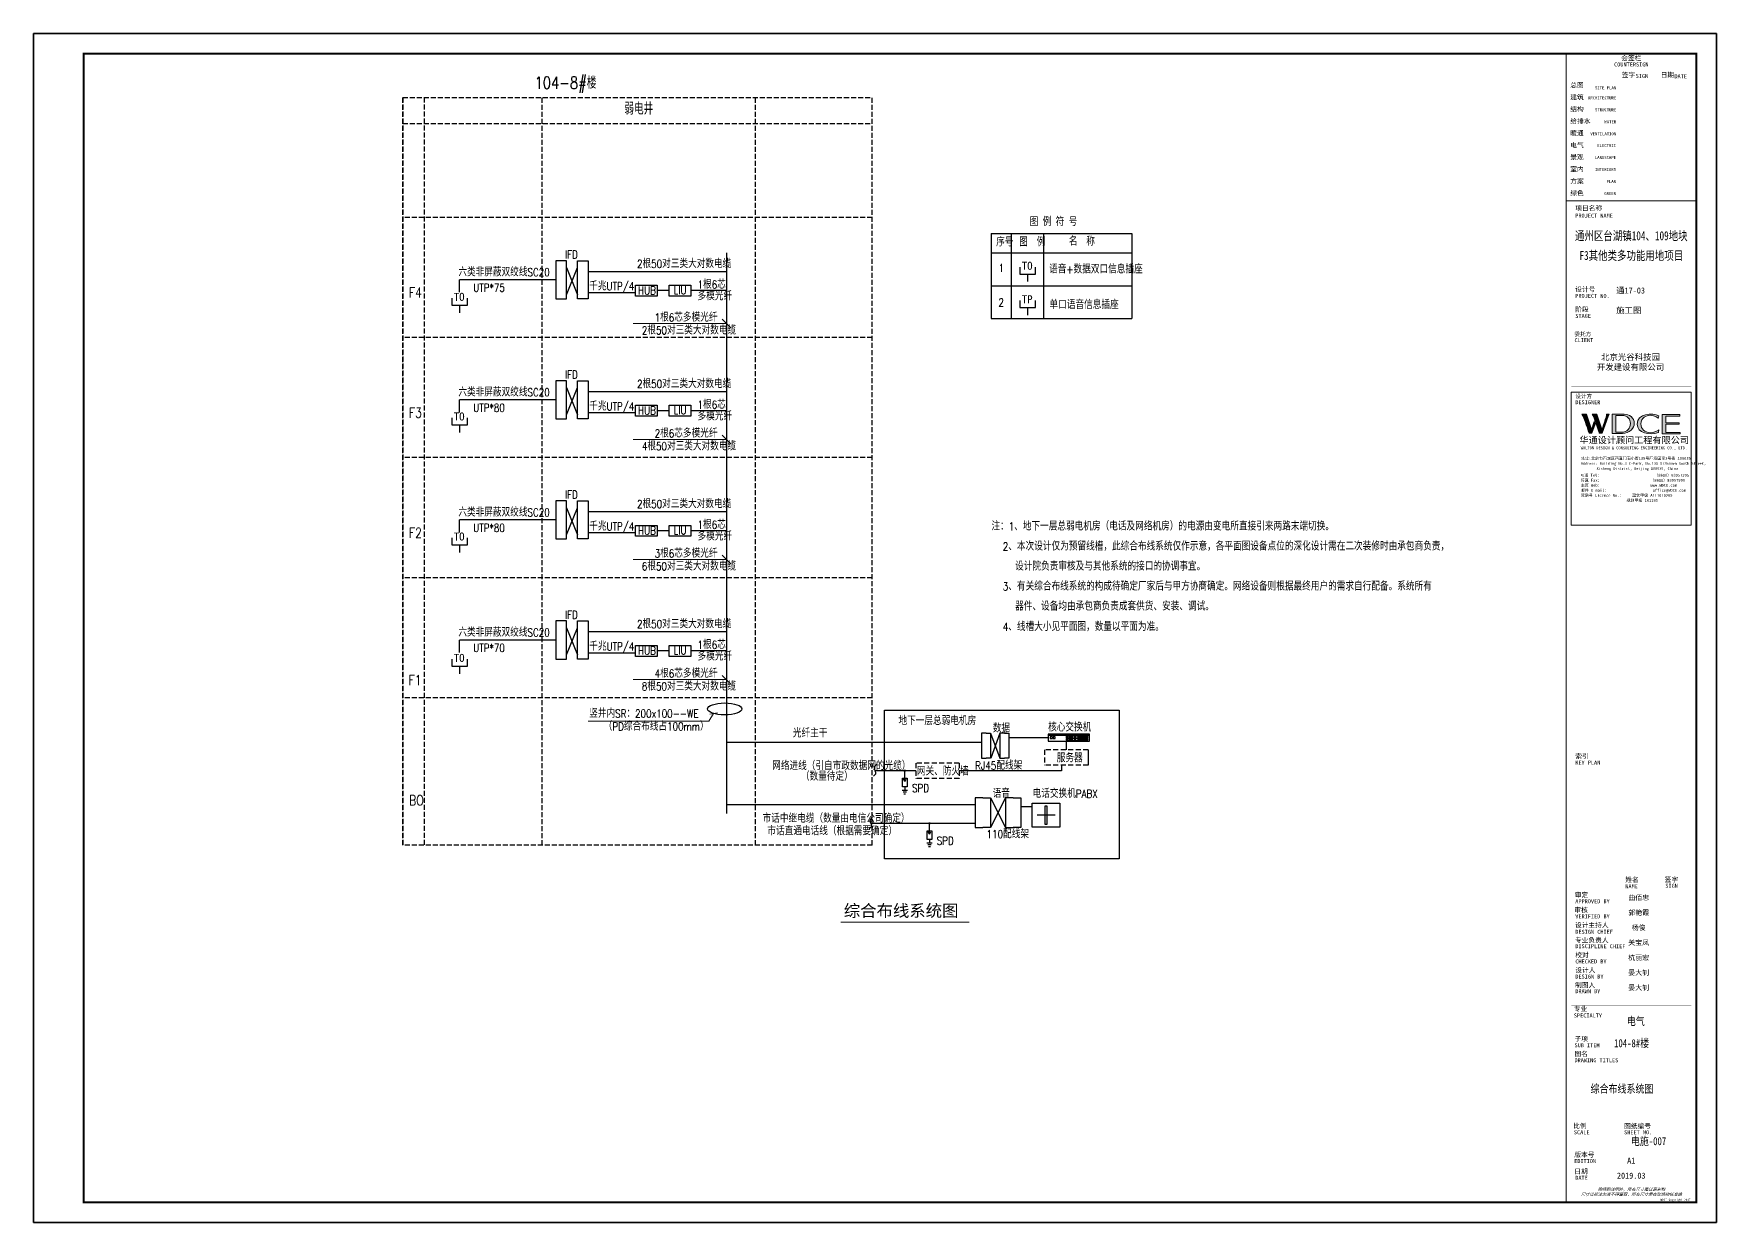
# Model space of a CAD drawing. Extents: x -54686 to 596156, y -555137 to 71395.
# Drawn here: x 215754 to 299854, y -117829 to -58429 of the extents above; entities that cross this region are included whole.
import ezdxf
from ezdxf.enums import TextEntityAlignment as Align

# ---------------------------------------------------------------- set-up
doc = ezdxf.new("R2010")
doc.units = 0
doc.header["$LTSCALE"] = 1000
for name, pattern in [('ah-pole_200$0$CENTER2', [28.575, 19.05, -3.175, 3.175, -3.175]), ('CONTINOUS', [0]), ('DASH', [0.35, 0.25, -0.1]), ('HIDDENX2', [0.75, 0.5, -0.25])]:
    doc.linetypes.add(name, pattern=pattern)
doc.layers.get('0').update_dxf_attribs({"linetype": 'CONTINUOUS'})
doc.layers.get('Defpoints').update_dxf_attribs({"linetype": 'CONTINUOUS'})
for name, color, linetype in [('0-弱电', 7, 'CONTINUOUS'), ('_综合布线', 252, 'CONTINUOUS'), ('ah-pole_200$0$A-FLOR-8', 252, 'ah-pole_200$0$CENTER2'), ('DIAN', 252, 'CONTINUOUS'), ('DIAN1', 252, 'CONTINUOUS'), ('DIM-系统', 3, 'CONTINUOUS'), ('DQ', 7, 'CONTINOUS'), ('EQUIPMENT', 252, 'CONTINUOUS'), ('J', 252, 'CONTINUOUS'), ('SCH', 252, 'CONTINUOUS'), ('SHEET_TEXT', 7, 'CONTINUOUS'), ('SYSTEM', 252, 'CONTINUOUS'), ('TEL_TITLE', 6, 'CONTINUOUS'), ('TQ', 252, 'CONTINUOUS'), ('WALL', 9, 'CONTINUOUS'), ('Z-RD-红', 252, 'CONTINUOUS'), ('Z-RD-黄1', 252, 'CONTINUOUS'), ('电气文字', 7, 'CONTINUOUS')]:
    doc.layers.add(name, color=color, linetype=linetype)
doc.styles.add('-宋体', font='', dxfattribs={"width": 0.8})
doc.styles.add('AAA', font='simhei.ttf', dxfattribs={"width": 0.8})
doc.styles.add('MM', font='complex.shx', dxfattribs={"width": 0.8, "bigfont": 'hztxt.shx'})
doc.styles.add('TQ', font='simhei.ttf')
doc.styles.add('华文细黑', font='STXIHEI.TTF', dxfattribs={"height": 10})
doc.styles.add('图签信息$0$hwxh', font='STXIHEI.TTF')
doc.styles.add('图签信息$0$华文细黑', font='STXIHEI.TTF', dxfattribs={"height": 10})
doc.styles.get('-宋体').set_extended_font_data('NSimSun')

# ---------------------------------------------------------------- blocks, each defined once
blk = doc.blocks.new('F4')
at = {"layer": 'SYSTEM'}
for p, q in [((-125, 700), (125, 700)), ((-125, 200), (-125, 700)), ((125, 200), (-125, 200)), ((0, 700), (0, 900)), ((0, 400), (0, 0)), ((125, 700), (125, 200))]:
    blk.add_line(p, q, dxfattribs=at)
at = {"layer": 'SYSTEM', "color": 1}
for q in [(-75, 270), (75, 270)]:
    blk.add_line((0, 400), q, dxfattribs=at)
blk = doc.blocks.new('A$C17A357B6')
at = {"layer": 'DIAN1', "color": 1, "linetype": 'Continuous', "const_width": 74.8}
blk.add_lwpolyline([(37, 75, 1), (113, 75, 1)], format="xyb", close=True, dxfattribs=at)
blk = doc.blocks.new('55555')
at = {"layer": '_综合布线', "color": 3}
for p, q in [((175731, 43720), (175731, 43497)), ((176225, 43497), (176225, 43720)), ((175731, 43497), (176225, 43497)), ((175978, 43497), (175978, 43263))]:
    blk.add_line(p, q, dxfattribs=at)
at = {"layer": '_综合布线', "color": 3, "style": '-宋体'}
blk.add_text('TO', height=250, dxfattribs=at).set_placement((175793, 43635))
blk = doc.blocks.new('22222')
at = {"layer": '_综合布线', "color": 3}
for p, q in [((176956, 43777), (176956, 43555)), ((177450, 43555), (177450, 43777)), ((176956, 43555), (177450, 43555)), ((177203, 43555), (177203, 43320))]:
    blk.add_line(p, q, dxfattribs=at)
at = {"layer": '_综合布线', "color": 3, "style": '-宋体'}
blk.add_text('TP', height=250, dxfattribs=at).set_placement((177019, 43692))
blk = doc.blocks.new('_Oblique')
at = {"color": 0, "linetype": 'ByBlock', "lineweight": -2}
blk.add_line((-0.5, -0.5), (0.5, 0.5), dxfattribs=at)
blk = doc.blocks.new('图签信息$0$WDCE Copyright200X')
at = {"const_width": 0.016}
blk.add_lwpolyline([(-10.6, 1.26, 1), (-11.4, 1.26, 1)], format="xyb", close=True, dxfattribs=at)
at = {"style": '图签信息$0$华文细黑'}
for s, p in [('WDCE ', (-11.46, 0.5)), ('     Copyright ', (-3.51, 0.5))]:
    blk.add_text(s, height=1, dxfattribs=at).set_placement(p, align=Align.BOTTOM_RIGHT)
blk.add_text('c', height=0.6, dxfattribs=at).set_placement((-11.04, 1.35), align=Align.MIDDLE_CENTER)
blk.add_attdef('200X', text='', height=1, dxfattribs=at).set_placement((-0.45, 0.5), align=Align.BOTTOM_RIGHT)
blk = doc.blocks.new('图签信息$0$logo2')
h = blk.add_hatch(color=7)
h.paths.add_polyline_path([(19.02, -7.36), (15.84, -7.36), (15.84, -3.97), (18.97, -3.97), (18.97, -4.24), (16.46, -4.24), (16.46, -5.45), (18.81, -5.45), (18.81, -5.69), (16.47, -5.69), (16.47, -7.12), (19.02, -7.12)])
edge = h.paths.add_edge_path()
edge.add_spline(control_points=[(15.26, -4.21), (15.26, -4.21), (15.13, -4.65), (15.13, -4.65), (15.13, -4.65), (14.62, -4.1), (13.73, -4.1), (13.04, -4.1), (12.07, -4.54), (12.08, -5.62), (12.08, -6.49), (12.77, -7.16), (13.73, -7.17), (14.66, -7.17), (15.23, -6.68), (15.23, -6.68), (15.23, -6.68), (15.16, -7.11), (15.16, -7.11), (13.63, -7.7), (11.42, -7.29), (11.41, -5.64), (11.4, -3.72), (14.16, -3.66), (15.26, -4.21)], knot_values=[0, 0, 0, 0, 1, 1, 1, 2, 2, 2, 3, 3, 3, 4, 4, 4, 5, 5, 5, 6, 6, 6, 7, 7, 7, 8, 8, 8, 8], degree=3, periodic=0)
edge = h.paths.add_edge_path(flags=16)
edge.add_spline(control_points=[(10.23, -5.57), (10.23, -5.16), (10.12, -4.83), (9.9, -4.58), (9.63, -4.27), (9.23, -4.12), (8.69, -4.12), (8.69, -4.12), (7.64, -4.12), (7.64, -4.12), (7.64, -4.12), (7.64, -7.1), (7.64, -7.1), (7.64, -7.1), (8.66, -7.1), (8.66, -7.1), (9.13, -7.1), (9.52, -6.93), (9.82, -6.6), (10.09, -6.31), (10.23, -5.96), (10.23, -5.57)], knot_values=[0, 0, 0, 0, 1, 1, 1, 2, 2, 2, 3, 3, 3, 4, 4, 4, 5, 5, 5, 6, 6, 6, 7, 7, 7, 7], degree=3, periodic=0)
edge = h.paths.add_edge_path()
edge.add_spline(control_points=[(10.92, -5.51), (10.92, -5.96), (10.72, -6.37), (10.34, -6.72), (9.92, -7.1), (9.41, -7.29), (8.82, -7.29), (8.82, -7.29), (7.03, -7.29), (7.03, -7.29), (7.03, -7.29), (7.03, -3.92), (7.03, -3.92), (7.03, -3.92), (9.1, -3.92), (9.1, -3.92), (9.59, -3.92), (10.01, -4.06), (10.36, -4.34), (10.73, -4.64), (10.92, -5.03), (10.92, -5.51)], knot_values=[0, 0, 0, 0, 1, 1, 1, 2, 2, 2, 3, 3, 3, 4, 4, 4, 5, 5, 5, 6, 6, 6, 7, 7, 7, 7], degree=3, periodic=0)
at = {"lineweight": 0}
blk.add_lwpolyline([(19.02, -7.36), (15.84, -7.36), (15.84, -3.97), (18.97, -3.97), (18.97, -4.24), (16.46, -4.24), (16.46, -5.45), (18.81, -5.45), (18.81, -5.69), (16.47, -5.69), (16.47, -7.12), (19.02, -7.12), (19.02, -7.36)], dxfattribs=at)
for points, knots in [([(10.92, -5.51), (10.92, -5.96), (10.72, -6.37), (10.34, -6.72), (9.92, -7.1), (9.41, -7.29), (8.82, -7.29), (8.82, -7.29), (7.03, -7.29), (7.03, -7.29), (7.03, -7.29), (7.03, -3.92), (7.03, -3.92), (7.03, -3.92), (9.1, -3.92), (9.1, -3.92), (9.59, -3.92), (10.01, -4.06), (10.36, -4.34), (10.73, -4.64), (10.92, -5.03), (10.92, -5.51)], [0, 0, 0, 0, 1, 1, 1, 2, 2, 2, 3, 3, 3, 4, 4, 4, 5, 5, 5, 6, 6, 6, 7, 7, 7, 7]), ([(10.23, -5.57), (10.23, -5.16), (10.12, -4.83), (9.9, -4.58), (9.63, -4.27), (9.23, -4.12), (8.69, -4.12), (8.69, -4.12), (7.64, -4.12), (7.64, -4.12), (7.64, -4.12), (7.64, -7.1), (7.64, -7.1), (7.64, -7.1), (8.66, -7.1), (8.66, -7.1), (9.13, -7.1), (9.52, -6.93), (9.82, -6.6), (10.09, -6.31), (10.23, -5.96), (10.23, -5.57)], [0, 0, 0, 0, 1, 1, 1, 2, 2, 2, 3, 3, 3, 4, 4, 4, 5, 5, 5, 6, 6, 6, 7, 7, 7, 7]), ([(15.26, -4.21), (15.26, -4.21), (15.13, -4.65), (15.13, -4.65), (15.13, -4.65), (14.62, -4.1), (13.73, -4.1), (13.04, -4.1), (12.07, -4.54), (12.08, -5.62), (12.08, -6.49), (12.77, -7.16), (13.73, -7.17), (14.66, -7.17), (15.23, -6.68), (15.23, -6.68), (15.23, -6.68), (15.16, -7.11), (15.16, -7.11), (13.63, -7.7), (11.42, -7.29), (11.41, -5.64), (11.4, -3.72), (14.16, -3.66), (15.26, -4.21)], [0, 0, 0, 0, 1, 1, 1, 2, 2, 2, 3, 3, 3, 4, 4, 4, 5, 5, 5, 6, 6, 6, 7, 7, 7, 8, 8, 8, 8])]:
    blk.add_open_spline(points, degree=3, knots=knots, dxfattribs=at)
blk = doc.blocks.new('图签信息$0$logo1')
h = blk.add_hatch(color=8)
edge = h.paths.add_edge_path()
edge.add_spline(control_points=[(3.86, -5.21), (3.63, -5.88), (3.39, -6.56), (3.39, -6.56), (3.39, -6.56), (2.5, -3.91), (2.5, -3.91), (2.5, -3.91), (1.8, -3.91), (1.69, -3.91), (2.02, -4.39), (2.95, -7.27), (2.95, -7.27), (2.95, -7.27), (3.44, -7.27), (3.44, -7.27), (3.44, -7.27), (4.03, -5.66), (4.03, -5.66), (4.03, -5.66), (3.86, -5.21), (3.86, -5.21)], knot_values=[0, 0, 0, 0, 1, 1, 1, 2, 2, 2, 3, 3, 3, 4, 4, 4, 5, 5, 5, 6, 6, 6, 7, 7, 7, 7], degree=3, periodic=0)
h = blk.add_hatch(color=7)
edge = h.paths.add_edge_path()
edge.add_spline(control_points=[(6.04, -3.91), (6.09, -4.1), (5.2, -6.56), (5.2, -6.56), (5.2, -6.56), (4.3, -3.91), (4.3, -3.91), (4.3, -3.91), (3.6, -3.91), (3.49, -3.91), (3.82, -4.39), (4.75, -7.27), (4.75, -7.27), (4.75, -7.27), (5.24, -7.27), (5.24, -7.27), (5.24, -7.27), (6.33, -4.3), (6.33, -4.3), (6.33, -4.3), (6.48, -3.91), (6.48, -3.91), (6.48, -3.91), (6.21, -3.91), (6.04, -3.91)], knot_values=[0, 0, 0, 0, 1, 1, 1, 2, 2, 2, 3, 3, 3, 4, 4, 4, 5, 5, 5, 6, 6, 6, 7, 7, 7, 8, 8, 8, 8], degree=3, periodic=0)
at = {"color": 8, "lineweight": 0}
blk.add_open_spline([(3.86, -5.21), (3.63, -5.88), (3.39, -6.56), (3.39, -6.56), (3.39, -6.56), (2.5, -3.91), (2.5, -3.91), (2.5, -3.91), (1.8, -3.91), (1.69, -3.91), (2.02, -4.39), (2.95, -7.27), (2.95, -7.27), (2.95, -7.27), (3.44, -7.27), (3.44, -7.27), (3.44, -7.27), (4.03, -5.66), (4.03, -5.66), (4.03, -5.66), (3.86, -5.21), (3.86, -5.21)], degree=3, knots=[0, 0, 0, 0, 1, 1, 1, 2, 2, 2, 3, 3, 3, 4, 4, 4, 5, 5, 5, 6, 6, 6, 7, 7, 7, 7], dxfattribs=at)
at = {"lineweight": 0}
blk.add_open_spline([(6.04, -3.91), (6.09, -4.1), (5.2, -6.56), (5.2, -6.56), (5.2, -6.56), (4.3, -3.91), (4.3, -3.91), (4.3, -3.91), (3.6, -3.91), (3.49, -3.91), (3.82, -4.39), (4.75, -7.27), (4.75, -7.27), (4.75, -7.27), (5.24, -7.27), (5.24, -7.27), (5.24, -7.27), (6.33, -4.3), (6.33, -4.3), (6.33, -4.3), (6.48, -3.91), (6.48, -3.91), (6.48, -3.91), (6.21, -3.91), (6.04, -3.91)], degree=3, knots=[0, 0, 0, 0, 1, 1, 1, 2, 2, 2, 3, 3, 3, 4, 4, 4, 5, 5, 5, 6, 6, 6, 7, 7, 7, 8, 8, 8, 8], dxfattribs=at)
blk.add_blockref('图签信息$0$logo2', (0, 0))
blk = doc.blocks.new('图签信息$0$时间-logo')
at = {"layer": 'Defpoints', "lineweight": 0}
blk.add_lwpolyline([(0, -23.46), (-21.17, -23.46), (-21.17, 0), (0, 0), (0, -23.46)], dxfattribs=at)
blk.add_blockref('图签信息$0$logo1', (-20.97, 0))
at = {"style": '图签信息$0$hwxh'}
for s, height, p in [('华通设计顾问工程有限公司 ', 1.15, (-19.73, -9.05)), ('WALTON DESIGN & CONSULTING ENGINEERING CO., LTD.', 0.5, (-19.5, -10.1)), ('地址:北京市西城区西直门南小街135号西派国际3号楼 100035', 0.5, (-19.48, -11.94)), ('电话 Tel：                        （8610）83957395 ', 0.5, (-19.56, -14.91)), ('Address: Building No.3 C-Park, No.135 Xizhimen South Street, ', 0.47, (-19.48, -12.83)), ('Xicheng District, Beijing 100035, China ', 0.47, (-16.69, -13.72)), ('传真 Fax：                      （8610）83957590 ', 0.5, (-19.48, -15.8)), ('主页 Web：                      www.WDCE.com ', 0.5, (-19.48, -16.69)), ('邮件 E-mail：                    office@WDCE.com ', 0.5, (-19.48, -17.58)), ('资质号 Licence No.：    建筑甲级 A111010265 ', 0.5, (-19.48, -18.47)), ('   规划甲级 101195', 0.5, (-12.6, -19.36))]:
    blk.add_text(s, height=height, dxfattribs=at).set_placement(p)
blk = doc.blocks.new('图签-A1')
at = {"const_width": 0.5}
for points in [[(-65, 574), (-65, 500.5), (0, 500.5), (0, 574)], [(-65, 0), (0, 0), (0, 500.5), (-65, 500.5)]]:
    blk.add_lwpolyline(points, close=True, dxfattribs=at)
at = {"const_width": 0.05}
for points in [[(-65, 566.5), (0, 566.5)], [(-39.14, 566.5), (-39.14, 500.5)], [(-19.1, 566.5), (-19.1, 500.5)], [(-65, 560.5), (0, 560.5)], [(-65, 554.5), (0, 554.5)], [(-65, 548.5), (0, 548.5)], [(-65, 542.5), (0, 542.5)], [(-65, 536.5), (0, 536.5)], [(-65, 530.5), (0, 530.5)], [(-65, 524.5), (0, 524.5)], [(-65, 518.5), (0, 518.5)], [(-65, 512.5), (0, 512.5)], [(-65, 512.5), (0, 512.5)], [(-65, 506.5), (0, 506.5)], [(-65, 500.5), (0, 500.5)], [(-62.5, 450.87), (-2.5, 450.87)], [(-62.5, 440.87), (-2.5, 440.87)], [(-2.5, 407.85), (-2.5, 436.12), (-62.5, 436.12), (-62.5, 407.85)], [(-62.5, 407.85), (-2.5, 407.85)], [(-62.5, 404.92), (-62.5, 227.83)], [(-62.5, 404.92), (-2.5, 404.92)], [(-62.5, 227.83), (-2.5, 227.83), (-2.5, 404.92)], [(-57.5, 338.36), (-7.5, 338.36)], [(-57.5, 288.83), (-7.5, 288.83)], [(-62.5, 227.83), (-2.5, 227.83)], [(-57.5, 234.85), (-7.5, 234.85)], [(-62.5, 217.74), (-2.5, 217.74)], [(-62.5, 103.26), (-2.5, 103.26), (-2.5, 163.26), (-62.5, 163.26), (-62.5, 103.26)], [(-37.5, 163.26), (-37.5, 103.26)], [(-20, 163.26), (-20, 103.26)], [(-62.5, 155.76), (-2.5, 155.76)], [(-62.5, 148.26), (-2.5, 148.26)], [(-62.5, 140.76), (-2.5, 140.76)], [(-62.5, 133.26), (-2.5, 133.26)], [(-62.5, 125.76), (-2.5, 125.76)], [(-62.5, 118.26), (-2.5, 118.26)], [(-62.5, 110.76), (-2.5, 110.76)], [(-62.5, 98.5), (-2.5, 98.5), (-2.5, 10), (-62.5, 10), (-62.5, 98.5)], [(-62.5, 83.5), (-2.5, 83.5)], [(-62.5, 76), (-2.5, 76)], [(-62.5, 40), (-2.5, 40)], [(-37.5, 40), (-37.5, 26)], [(-62.5, 26), (-2.5, 26)], [(-62.5, 18), (-2.5, 18)]]:
    blk.add_lwpolyline(points, dxfattribs=at)
at = {"ltscale": 0.001, "xscale": 2.834689937531525, "yscale": 2.834689937531525, "zscale": 2.834689937531525}
blk.add_blockref('图签信息$0$时间-logo', (-2.5, 404.92), dxfattribs=at)
blk.add_blockref('图签信息$0$WDCE Copyright200X', (-2.5, 0)).add_auto_attribs({'200X': '2007'})
at = {"style": '图签信息$0$华文细黑'}
for s, height, p in [('会签栏', 2.4, (-32.5, 573)), ('COUNTERSIGN', 2, (-32.5, 569.6))]:
    blk.add_text(s, height=height, dxfattribs=at).set_placement(p, align=Align.TOP_CENTER)
for s, height, p in [('签字', 2.4, (-37.22, 564.63)), ('SIGN', 2, (-30.32, 563.88)), ('日期', 2.4, (-17.79, 564.58)), ('DATE', 2, (-10.96, 563.7)), ('总图', 2.4, (-63, 559.5)), ('结构', 2.4, (-63, 547.5)), ('建筑', 2.4, (-63, 553.5)), ('给排水', 2.4, (-63, 541.5)), ('暖通', 2.4, (-63, 535.5)), ('电气', 2.4, (-63, 529.5)), ('景观', 2.4, (-63, 523.5)), ('室内', 2.4, (-63, 517.5)), ('绿色', 2.4, (-63, 505.5)), ('方案', 2.4, (-63, 511.5)), ('项目名称', 2.4, (-60.5, 498)), ('PROJECT NAME', 2, (-60.5, 494.08)), ('设计号', 2.4, (-60.54, 457.48)), ('PROJECT NO.', 2, (-60.5, 453.97)), ('阶段', 2.4, (-60.5, 447.47)), ('STAGE', 2, (-60.5, 443.97)), ('委托方', 2, (-60.9, 434.86)), ('CLIENT', 2, (-60.9, 431.86)), ('设计方', 2, (-60.5, 403.83)), ('DESIGNER', 2, (-60.5, 400.83)), ('KEY PLAN', 2, (-60.5, 220.74)), ('索引', 2.4, (-60.5, 224.14)), ('姓名', 2.4, (-35.5, 162.47)), ('签字', 2.4, (-15.81, 162.57)), ('审定', 2.4, (-60.73, 154.81)), ('APPROVED BY', 2, (-60.5, 151.44)), ('NAME', 2, (-35.5, 158.96)), ('SIGN', 2, (-15.5, 159.2)), ('审核', 2.4, (-60.95, 147.29)), ('VERIFIED BY', 2, (-60.5, 143.91)), ('设计主持人', 2.4, (-60.68, 139.76)), ('DESIGN CHIEF', 2, (-60.5, 136.19)), ('专业负责人', 2.4, (-60.67, 132.26)), ('DISCIPLINE CHIEF', 2, (-60.5, 128.98)), ('校对', 2.4, (-60.5, 124.76)), ('CHECKED BY', 2, (-60.5, 121.37)), ('制图人', 2.4, (-60.61, 109.76)), ('设计人', 2.4, (-60.5, 117.26)), ('DESIGN BY', 2, (-60.5, 113.83)), ('DRAWN BY', 2, (-60.5, 106.5)), ('SPECIALTY', 2, (-61.23, 94.38)), ('专业', 2.4, (-61.23, 97.93)), ('SUB ITEM', 2, (-60.88, 79.5)), ('子项', 2.4, (-60.88, 82.92)), ('图名', 2.4, (-60.91, 75.41)), ('DRAWING TITLES', 2, (-60.91, 72)), ('比例', 2.4, (-61.56, 39.42)), ('SCALE', 2, (-61.19, 36)), ('SHEET NO.', 2, (-36.1, 36)), ('图纸编号', 2.4, (-36.1, 39.32)), ('版本号', 2.4, (-61, 25.03)), ('EDITION', 2, (-61.06, 21.61)), ('日期', 2.4, (-61, 16.68)), ('DATE', 2, (-60.5, 13.26))]:
    blk.add_text(s, height=height, dxfattribs=at).set_placement(p, align=Align.TOP_LEFT)
for s, p in [('SITE PLAN', (-40.06, 557.7)), ('ARCHITECTURE', (-40.06, 552.7)), ('STRUCTURE', (-40.06, 546.7)), ('WATER', (-40.06, 540.7)), ('VENTILATION', (-40.06, 534.7)), ('LANDSCAPE', (-40.14, 522.89)), ('ELECTRIC', (-40.14, 528.89)), ('INTERIORS', (-40.14, 516.89)), ('GREEN', (-40.14, 504.89)), ('PLAN', (-40.14, 510.89))]:
    blk.add_text(s, height=1.5, dxfattribs=at).set_placement(p, align=Align.TOP_RIGHT)
at = {"color": 4, "style": '图签信息$0$华文细黑', "width": 0.75}
for s, p in [('通州区台湖镇104、109地块', (-32.5, 480.78)), ('F3其他类多功能用地项目', (-32.5, 470.91))]:
    blk.add_text(s, height=4.5, dxfattribs=at).set_placement(p, align=Align.CENTER)
at = {"color": 4, "style": '图签信息$0$华文细黑'}
for s, p in [('A1', (-32.53, 19.4)), ('2019.03', (-32.53, 11.84))]:
    blk.add_text(s, height=3, dxfattribs=at).set_placement(p, align=Align.CENTER)
at = {"style": '图签信息$0$华文细黑', "oblique": 20}
for s, p in [('尺寸以标注为准不得量取，所有尺寸需在现场校核准确', (-32.5, 4)), ('除特别注明外，所有尺寸是以毫米制', (-32.5, 6.5))]:
    blk.add_text(s, height=1.5, dxfattribs=at).set_placement(p, align=Align.MIDDLE_CENTER)
at = {"color": 4, "ltscale": 0.001, "char_height": 3, "width": 58.4895, "style": '图签信息$0$华文细黑'}
for s, insert, attachment_point in [('通17-03', (-40.06, 455.51), 4), ('施工图', (-40.06, 445.51), 4), ('北京光谷科技园\\P开发建设有限公司', (-32.9, 419.71), 5)]:
    blk.add_mtext(s, dxfattribs=dict(at, insert=insert, attachment_point=attachment_point))
blk = doc.blocks.new('A$C0199260F')
at = {"layer": 'TEL_TITLE'}
blk.add_lwpolyline([(-84100, 59400), (0, 59400), (0, 0), (-84100, 0)], close=True, dxfattribs=at)
blk = doc.blocks.new('SDG AETH AE5H')
at = {"layer": 'DIM-系统'}
blk.add_lwpolyline([(-54686, 13482), (29414, 13482), (29414, -45918), (-54686, -45918)], close=True, dxfattribs=at)

msp = doc.modelspace()

# ---------------------------------------------------------------- linework, layer by layer
at = {"color": 3}
for p, q in [((259293, -95451), (259293, -95264)), ((259426, -96251), (259159, -96251)), ((259381, -96340), (259204, -96340)), ((259337, -96429), (259248, -96429)), ((260527, -98080), (260527, -97893)), ((260660, -98880), (260394, -98880)), ((260616, -98969), (260438, -98969)), ((260571, -99058), (260483, -99058))]:
    msp.add_line(p, q, dxfattribs=at)
at = {"color": 2, "const_width": 66.7, "elevation": 0}
msp.add_lwpolyline([(250384, -69372), (250384, -97400), (250384, -97400), (250384, -97400)], dxfattribs=at)
at = {"layer": '0-弱电', "color": 7, "lineweight": 0}
for p, q in [((249492, -92778, 0), (249739, -92400, 0)), ((243471, -92778, 0), (249492, -92778, 0))]:
    msp.add_line(p, q, dxfattribs=at)
at = {"layer": '0-弱电', "color": 7}
for p, q in [((263354, -93384), (263127, -93384)), ((263127, -93384), (263127, -94638)), ((263581, -93384), (264036, -94638)), ((264045, -93384), (263590, -94638)), ((264272, -93384), (264045, -93384)), ((264045, -93384), (264045, -94638)), ((264499, -93607), (266466, -93607)), ((266466, -93482), (268532, -93482)), ((267372, -94224), (267372, -93776)), ((263127, -94638), (263354, -94638)), ((264045, -94638), (264272, -94638)), ((263196, -96622), (262818, -96622)), ((262818, -96622), (262818, -98090)), ((264710, -96622), (264332, -96622)), ((264332, -96622), (264332, -98090)), ((265664, -97065), (265090, -97065)), ((265911, -97458), (266814, -97458)), ((262818, -98090), (263196, -98090)), ((264332, -98090), (264710, -98090))]:
    msp.add_line(p, q, dxfattribs=at)
at = {"layer": '0-弱电', "color": 7, "extrusion": (0, 0, -1)}
for p, q in [((263354, -93384), (263581, -93384)), ((263581, -93384), (263581, -94638)), ((264272, -93384), (264499, -93384)), ((264499, -93384), (264499, -94638)), ((263581, -94638), (263354, -94638)), ((264499, -94638), (264272, -94638)), ((263197, -96622), (263575, -96622)), ((263575, -96622), (264332, -98090)), ((264332, -96622), (263575, -98090)), ((263575, -96622), (263575, -98090)), ((264711, -96622), (265090, -96622)), ((265090, -96622), (265090, -98090)), ((263575, -98090), (263197, -98090)), ((265090, -98090), (264711, -98090))]:
    msp.add_line(p, q, dxfattribs=at)
at = {"layer": '0-弱电', "color": 7, "lineweight": 0, "elevation": 0}
for points in [[(250384, -72912), (250384, -72912), (245720, -72912)], [(250384, -78704), (250384, -78704), (245721, -78704)], [(250384, -84705), (250384, -84705), (245721, -84705)], [(250384, -90705), (250384, -90705), (245721, -90705)]]:
    msp.add_lwpolyline(points, dxfattribs=at)
at = {"layer": '0-弱电', "color": 7, "elevation": 0, "flags": 128}
for points in [[(258278, -92228), (270012, -92228), (270012, -99670), (258278, -99670)], [(265664, -96878), (267050, -96878), (267050, -98081), (265664, -98081)], [(266305, -97020), (266399, -97020), (266399, -97951), (266305, -97951)]]:
    msp.add_lwpolyline(points, close=True, dxfattribs=at)
for points in [[(266466, -93776), (268532, -93776), (268532, -93439), (266466, -93439), (266466, -93776)], [(266567, -93654), (266670, -93654), (266670, -93568), (266567, -93568), (266567, -93654)], [(266702, -93654), (266805, -93654), (266805, -93568), (266702, -93568), (266702, -93654)], [(267365, -93625), (268449, -93625), (268449, -93540), (267365, -93540), (267365, -93625)], [(267365, -93728), (268449, -93728), (268449, -93643), (267365, -93643), (267365, -93728)], [(267418, -93604), (267467, -93604), (267467, -93560), (267418, -93560), (267418, -93604)], [(267418, -93707), (267467, -93707), (267467, -93664), (267418, -93664), (267418, -93707)], [(267520, -93604), (267571, -93604), (267571, -93560), (267520, -93560), (267520, -93604)], [(267520, -93707), (267571, -93707), (267571, -93664), (267520, -93664), (267520, -93707)], [(267623, -93604), (267675, -93604), (267675, -93560), (267623, -93560), (267623, -93604)], [(267623, -93707), (267675, -93707), (267675, -93664), (267623, -93664), (267623, -93707)], [(267779, -93604), (267830, -93604), (267830, -93560), (267779, -93560), (267779, -93604)], [(267779, -93707), (267830, -93707), (267830, -93664), (267779, -93664), (267779, -93707)], [(267934, -93604), (267986, -93604), (267986, -93560), (267934, -93560), (267934, -93604)], [(267934, -93707), (267986, -93707), (267986, -93664), (267934, -93664), (267934, -93707)], [(268037, -93604), (268089, -93604), (268089, -93560), (268037, -93560), (268037, -93604)], [(268037, -93707), (268089, -93707), (268089, -93664), (268037, -93664), (268037, -93707)], [(268141, -93604), (268192, -93604), (268192, -93560), (268141, -93560), (268141, -93604)], [(268141, -93707), (268192, -93707), (268192, -93664), (268141, -93664), (268141, -93707)], [(268244, -93604), (268296, -93604), (268296, -93560), (268244, -93560), (268244, -93604)], [(268244, -93707), (268296, -93707), (268296, -93664), (268244, -93664), (268244, -93707)], [(268348, -93604), (268398, -93604), (268398, -93560), (268348, -93560), (268348, -93604)], [(268348, -93707), (268398, -93707), (268398, -93664), (268348, -93664), (268348, -93707)]]:
    msp.add_lwpolyline(points, dxfattribs=at)
at = {"layer": '0-弱电', "color": 7}
msp.add_ellipse((250292, -92173, 0), major_axis=(863, 0), ratio=0.343607, dxfattribs=at)
at = {"layer": 'ah-pole_200$0$A-FLOR-8', "color": 9, "linetype": 'DASH'}
for p, q in [((234205, -61615), (234205, -98987)), ((234205, -61615), (257655, -61615)), ((234205, -98987), (234205, -61615)), ((235270, -61615), (235270, -98987)), ((241173, -98987), (241173, -61615, 0)), ((251829, -98987), (251829, -61615)), ((257655, -98987), (257655, -61615)), ((234205, -62914), (257655, -62914)), ((257655, -67615), (234205, -67615)), ((257655, -73616), (234205, -73616)), ((257655, -79616), (234205, -79616)), ((257655, -85617), (234205, -85617)), ((257655, -91617), (234205, -91617)), ((257655, -98987), (234205, -98987))]:
    msp.add_line(p, q, dxfattribs=at)
at = {"layer": 'DQ', "color": 120}
for p, q in [((243475, -70309, 0), (250384, -70309, 0)), ((237034, -71354, 0), (237034, -70728, 0)), ((243475, -71363, 0), (245836, -71363, 0)), ((250384, -71272, 0), (248600, -71272, 0)), ((243475, -76310, 0), (250384, -76309, 0)), ((237034, -77354, 0), (237034, -76728, 0)), ((243475, -77363, 0), (245836, -77363, 0)), ((250384, -77272, 0), (248600, -77273, 0)), ((243475, -82310, 0), (250384, -82310, 0)), ((237034, -83354, 0), (237034, -82729, 0)), ((243475, -83363, 0), (245836, -83363, 0)), ((250384, -83273, 0), (248600, -83273, 0)), ((237034, -89355, 0), (237034, -88729, 0)), ((243475, -88311, 0), (250384, -88310, 0)), ((243475, -89364, 0), (245836, -89364, 0)), ((250384, -89273, 0), (248600, -89273, 0)), ((267133, -94985), (267133, -95264))]:
    msp.add_line(p, q, dxfattribs=at)
at = {"layer": 'DQ', "color": 120, "elevation": 0}
for points in [[(241846, -70728), (237034, -70728)], [(241846, -76728), (237034, -76728)], [(241846, -82729), (237034, -82729)], [(241846, -88729), (237034, -88729)], [(263127, -93848), (250385, -93848)], [(259838, -95264), (257803, -95264)], [(267133, -95264), (262017, -95264)]]:
    msp.add_lwpolyline(points, dxfattribs=at)
at = {"layer": 'DQ', "color": 120, "const_width": 66.7, "elevation": 0}
for points in [[(262818, -96960), (250385, -96960)], [(262818, -97893), (257593, -97893)]]:
    msp.add_lwpolyline(points, dxfattribs=at)
at = {"layer": 'EQUIPMENT', "color": 3, "linetype": 'HIDDENX2', "ltscale": 0.5}
for p, q in [((262017, -94884), (259838, -94884)), ((259838, -94884), (259838, -95644)), ((262017, -94884), (262017, -95644)), ((268461, -94224), (266283, -94224)), ((266283, -94224), (266283, -94985)), ((268461, -94985), (266283, -94985)), ((262017, -95644), (259838, -95644))]:
    msp.add_line(p, q, dxfattribs=at)
at = {"layer": 'J'}
for p, q in [((263614, -68408), (263614, -72671)), ((263614, -68408), (270636, -68408)), ((264614, -68408), (264614, -72671)), ((266224, -68408), (266224, -72671)), ((270636, -68408), (270636, -72671)), ((263614, -69388), (270636, -69388)), ((263614, -71030), (270636, -71030)), ((263614, -72671), (270636, -72671))]:
    msp.add_line(p, q, dxfattribs=at)
at = {"layer": 'SCH', "color": 120}
msp.add_line((268461, -94224), (268461, -94985), dxfattribs=at)
at = {"layer": 'SCH'}
for points in [[(257897, -94937), (257757, -95140), (257836, -95395), (257722, -95533)], [(257686, -97566), (257547, -97769), (257625, -98024), (257511, -98162)]]:
    msp.add_spline(points, degree=3, dxfattribs=at)
at = {"layer": 'TEL_TITLE'}
msp.add_lwpolyline([(215754, -117829), (299854, -117829), (299854, -58429), (215754, -58429)], close=True, dxfattribs=at)
at = {"layer": 'TEL_TITLE', "const_width": 100}
msp.add_lwpolyline([(218254, -116829), (298854, -116829), (298854, -59429), (218254, -59429)], close=True, dxfattribs=at)
at = {"layer": 'WALL', "color": 7, "const_width": 54.5, "elevation": 0}
msp.add_lwpolyline([(256093, -102828), (262525, -102828)], dxfattribs=at)
at = {"layer": 'Z-RD-红'}
for p, q in [((247514, -71272, 0), (246923, -71272, 0)), ((247514, -77273, 0), (246923, -77273, 0)), ((247514, -83273, 0), (246923, -83273, 0)), ((247514, -89273, 0), (246923, -89273, 0))]:
    msp.add_line(p, q, dxfattribs=at)
at = {"layer": 'Z-RD-黄1', "color": 7}
for p, q in [((241846, -69775, 0), (241846, -71680, 0)), ((242389, -69775, 0), (241846, -69775, 0)), ((242389, -71680, 0), (242389, -69775, 0)), ((242932, -71680, 0), (242932, -69775, 0)), ((242932, -69775, 0), (243475, -69775, 0)), ((243475, -69775, 0), (243475, -71680, 0)), ((242389, -70116, 0), (242932, -71473, 0)), ((242389, -71473, 0), (242932, -70116, 0)), ((245836, -71544, 0), (245836, -71001, 0)), ((245836, -71001, 0), (246923, -71001, 0)), ((246923, -71001, 0), (246923, -71544, 0)), ((247514, -71544, 0), (247514, -71001, 0)), ((247514, -71001, 0), (248600, -71001, 0)), ((248600, -71001, 0), (248600, -71544, 0)), ((241846, -71680, 0), (242389, -71680, 0)), ((243475, -71680, 0), (242932, -71680, 0)), ((246923, -71544, 0), (245836, -71544, 0)), ((248600, -71544, 0), (247514, -71544, 0)), ((241846, -75776, 0), (241846, -77680, 0)), ((242389, -75776, 0), (241846, -75776, 0)), ((242389, -77680, 0), (242389, -75776, 0)), ((242389, -76116, 0), (242932, -77474, 0)), ((242389, -77474, 0), (242932, -76116, 0)), ((242932, -77680, 0), (242932, -75776, 0)), ((242932, -75776, 0), (243475, -75776, 0)), ((243475, -75776, 0), (243475, -77680, 0)), ((245836, -77544, 0), (245836, -77001, 0)), ((245836, -77001, 0), (246923, -77001, 0)), ((246923, -77001, 0), (246923, -77544, 0)), ((247514, -77544, 0), (247514, -77001, 0)), ((247514, -77001, 0), (248600, -77001, 0)), ((248600, -77001, 0), (248600, -77544, 0)), ((241846, -77680, 0), (242389, -77680, 0)), ((243475, -77680, 0), (242932, -77680, 0)), ((246923, -77544, 0), (245836, -77544, 0)), ((248600, -77544, 0), (247514, -77544, 0)), ((241846, -81776, 0), (241846, -83681, 0)), ((242389, -81776, 0), (241846, -81776, 0)), ((242389, -83681, 0), (242389, -81776, 0)), ((242389, -82116, 0), (242932, -83474, 0)), ((242389, -83474, 0), (242932, -82116, 0)), ((242932, -83681, 0), (242932, -81776, 0)), ((242932, -81776, 0), (243475, -81776, 0)), ((243475, -81776, 0), (243475, -83681, 0)), ((245836, -83545, 0), (245836, -83001, 0)), ((245836, -83001, 0), (246923, -83001, 0)), ((246923, -83001, 0), (246923, -83545, 0)), ((247514, -83545, 0), (247514, -83001, 0)), ((247514, -83001, 0), (248600, -83001, 0)), ((248600, -83001, 0), (248600, -83545, 0)), ((241846, -83681, 0), (242389, -83681, 0)), ((243475, -83681, 0), (242932, -83681, 0)), ((246923, -83545, 0), (245836, -83545, 0)), ((248600, -83545, 0), (247514, -83545, 0)), ((241846, -87777, 0), (241846, -89681, 0)), ((242389, -87777, 0), (241846, -87777, 0)), ((242389, -89681, 0), (242389, -87777, 0)), ((242389, -88117, 0), (242932, -89475, 0)), ((242389, -89475, 0), (242932, -88117, 0)), ((242932, -89681, 0), (242932, -87777, 0)), ((242932, -87777, 0), (243475, -87777, 0)), ((243475, -87777, 0), (243475, -89681, 0)), ((245836, -89545, 0), (245836, -89002, 0)), ((245836, -89002, 0), (246923, -89002, 0)), ((246923, -89002, 0), (246923, -89545, 0)), ((247514, -89545, 0), (247514, -89002, 0)), ((247514, -89002, 0), (248600, -89002, 0)), ((248600, -89002, 0), (248600, -89545, 0)), ((241846, -89681, 0), (242389, -89681, 0)), ((243475, -89681, 0), (242932, -89681, 0)), ((246923, -89545, 0), (245836, -89545, 0)), ((248600, -89545, 0), (247514, -89545, 0))]:
    msp.add_line(p, q, dxfattribs=at)

# ---------------------------------------------------------------- block references
at = {"color": 3, "xscale": 0.8888888889923692, "yscale": 0.8888888889923692, "zscale": 0.8888888889923692, "rotation": 180}
for p in [(259293, -95451), (260527, -98080)]:
    msp.add_blockref('F4', p, dxfattribs=at)
at = {"layer": '0-弱电', "color": 7, "linetype": 'DASH', "lineweight": 0, "xscale": 450, "yscale": 450, "zscale": 450, "rotation": 90}
for p in [(250384, -72928), (250384, -78720), (250384, -84721), (250384, -90721)]:
    msp.add_blockref('_Oblique', p, dxfattribs=at)
at = {"layer": '0-弱电', "color": 7, "lineweight": 0, "xscale": 269.9999999999796, "yscale": 269.9999999999796, "zscale": 269.9999999999796, "rotation": 326.8180343979795}
msp.add_blockref('_Oblique', (249741, -92400, 0), dxfattribs=at)
at = {"layer": '_综合布线'}
for name, p, xscale, yscale, zscale, rotation in [('55555', (-16164, -139911), 1.600000000040088, 1.600000000040088, 1.600000000040088, 359.9731996273859), ('55555', (-44553, -141465, 0), 1.600000000040088, 1.600000000040088, 1.600000000040088, 359.9731996273859), ('22222', (-18073, -141889), 1.600000000027342, 1.600000000027342, 1.600000000027342, 0.01631848274605092), ('55555', (-44553, -147442, 0), 1.600000000040088, 1.600000000040088, 1.600000000040088, 359.9731996273859), ('55555', (-44553, -153442, 0), 1.600000000040088, 1.600000000040088, 1.600000000040088, 359.9731996273859), ('55555', (-44553, -159507, 0), 1.600000000040088, 1.600000000040088, 1.600000000040088, 359.9731996273859)]:
    msp.add_blockref(name, p, dxfattribs=dict(at, xscale=xscale, yscale=yscale, zscale=zscale, rotation=rotation))
at = {"layer": 'DIAN', "xscale": 0.8000000000465661, "yscale": 0.8000000000465661, "zscale": 0.8000000000465661}
for p in [(259233, -95324), (260467, -97953)]:
    msp.add_blockref('A$C17A357B6', p, dxfattribs=at)
at = {"layer": 'DIM-系统'}
msp.add_blockref('SDG AETH AE5H', (270441, -71911), dxfattribs=at)
at = {"layer": 'TEL_TITLE'}
msp.add_blockref('A$C0199260F', (299854, -117829), dxfattribs=at)
at = {"layer": 'TEL_TITLE', "xscale": 100, "yscale": 100, "zscale": 100}
msp.add_blockref('图签-A1', (298854, -116829), dxfattribs=at)

# ---------------------------------------------------------------- texts
at = {"layer": '0-弱电', "color": 7, "style": 'MM', "width": 0.8}
for s, height, p in [('104-8#楼', 600, (240788, -61181)), ('弱电井', 600, (245280, -62472, 0)), ('图 例 符 号', 400, (265533, -68038)), ('序号', 400, (263861, -69049)), ('图  例', 400, (265011, -69049)), (' 名  称', 400, (267274, -69018)), ('IFD', 400, (242306, -69665, 0)), ('2根50对三类大对数电缆', 400, (245911, -70133, 0)), ('六类非屏蔽双绞线SC20', 400, (236981, -70552, 0)), ('1', 400, (263976, -70334)), ('语音+数据双口信息插座', 400, (266507, -70406)), ('F4', 500, (234508, -71620)), ('UTP*75', 400, (237726, -71324, 0)), ('千兆UTP/4', 400, (243524, -71253, 0)), ('多模光纤', 400, (248935, -71746, 0)), ('1根6芯', 400, (248935, -71169, 0)), ('2', 400, (263976, -72057)), ('单口语音信息插座', 400, (266527, -72181)), ('2根50对三类大对数电缆', 400, (246152, -73455)), ('1根6芯多模光纤', 400, (246792, -72812)), ('IFD', 400, (242306, -75666, 0)), ('六类非屏蔽双绞线SC20', 400, (236981, -76552, 0)), ('2根50对三类大对数电缆', 400, (245911, -76134, 0)), ('F3', 500, (234508, -77621)), ('UTP*80', 400, (237726, -77324, 0)), ('千兆UTP/4', 400, (243524, -77253, 0)), ('多模光纤', 400, (248935, -77746, 0)), ('1根6芯', 400, (248935, -77170, 0)), ('2根6芯多模光纤', 400, (246792, -78604)), ('4根50对三类大对数电缆', 400, (246152, -79247)), ('IFD', 400, (242306, -81666, 0)), ('六类非屏蔽双绞线SC20', 400, (236981, -82553, 0)), ('2根50对三类大对数电缆', 400, (245911, -82134, 0)), ('F2', 500, (234508, -83621)), ('UTP*80', 400, (237726, -83325, 0)), ('千兆UTP/4', 400, (243524, -83254, 0)), ('1根6芯', 400, (248935, -83170, 0)), ('注：1、地下一层总弱电机房（电话及网络机房）的电源由变电所直接引来两路末端切换。', 400, (263622, -83251, 598)), ('多模光纤', 400, (248935, -83747, 0)), ('2、本次设计仅为预留线槽，此综合布线系统仅作示意，各平面图设备点位的深化设计需在二次装修时由承包商负责，', 400, (264192, -84251, 598)), ('6根50对三类大对数电缆', 400, (246152, -85248)), ('3根6芯多模光纤', 400, (246792, -84605)), ('设计院负责审核及与其他系统的接口的协调事宜。', 400, (264808, -85251, 598)), ('3、有关综合布线系统的构成待确定厂家后与甲方协商确定。网络设备则根据最终用户的需求自行配备。系统所有', 400, (264192, -86251, 598)), ('IFD', 400, (242306, -87667, 0)), ('器件、设备均由承包商负责成套供货、安装、调试。', 400, (264808, -87251, 598)), ('六类非屏蔽双绞线SC20', 400, (236981, -88553, 0)), ('2根50对三类大对数电缆', 400, (245911, -88135, 0)), ('4、线槽大小见平面图，数量以平面为准。', 400, (264192, -88271, 598)), ('UTP*70', 400, (237726, -89325, 0)), ('千兆UTP/4', 400, (243525, -89254, 0)), ('1根6芯', 400, (248936, -89170, 0)), ('多模光纤', 400, (248936, -89747, 0)), ('F1', 500, (234491, -90989)), ('8根50对三类大对数电缆', 400, (246152, -91248)), ('4根6芯多模光纤', 400, (246792, -90605)), ('竖井内SR：200x100--WE', 400, (243522, -92606, 0)), ('（PD综合布线占100mm）', 400, (244245, -93250, 0)), ('数据', 400, (263693, -93345)), ('RJ45配线架', 400, (262813, -95204)), ('服务器', 400, (266888, -94834)), ('网关、防火墙', 400, (259899, -95494)), ('BO', 500, (234514, -96989)), ('语音', 400, (263683, -96607)), ('110配线架', 400, (263383, -98632))]:
    msp.add_text(s, height=height, dxfattribs=at).set_placement(p)
for s, p in [('HUB', (246407, -71259, 0)), ('LIU', (248060, -71249, 0)), ('HUB', (246407, -77259, 0)), ('LIU', (248061, -77250, 0)), ('HUB', (246407, -83260, 0)), ('LIU', (248061, -83250, 0)), ('HUB', (246407, -89260, 0)), ('LIU', (248061, -89250, 0))]:
    msp.add_text(s, height=400, dxfattribs=at).set_placement(p, align=Align.MIDDLE)
for s, p in [('光纤主干', (253700, -93390)), ('地下一层总弱电机房', (258977, -92772)), ('核心交换机', (266457, -93096)), ('网络进线（引自市政数据网的光缆）', (252667, -95025)), ('（数量待定）', (254102, -95553)), ('SPD', (259655, -96131)), ('电话交换机PABX', (265682, -96410)), ('市话中继电缆（数量由电信公司确定）', (252186, -97654)), ('市话直通电话线（根据需要确定）', (252426, -98278)), ('SPD', (260890, -98760))]:
    msp.add_text(s, height=400, dxfattribs=at).set_placement(p, align=Align.MIDDLE_LEFT)
at = {"layer": 'SHEET_TEXT', "style": '华文细黑'}
for tag, p in [('曲佰忠', (295973, -101474)), ('郭艳霞', (295973, -102224)), ('杨俊', (295973, -102974)), ('关宝凤', (295973, -103724)), ('杭丽宏', (295973, -104474)), ('晏大钊', (295973, -105224)), ('晏大钊', (295973, -105974))]:
    msp.add_attdef(tag, text='', height=250, dxfattribs=at).set_placement(p, align=Align.TOP_CENTER)
at = {"layer": 'TQ', "color": 7, "style": 'TQ'}
msp.add_text('综合布线系统图', height=600, dxfattribs=at).set_placement((256245, -102556))
at = {"layer": '电气文字', "style": 'AAA', "width": 0.8}
for s, p in [('电气', (295380, -107977)), ('104-8#楼', (294742, -109077)), ('综合布线系统图', (293571, -111354)), ('电施-007', (295582, -113971))]:
    msp.add_text(s, height=400, dxfattribs=at).set_placement(p)

doc.saveas('drawing.dxf')
